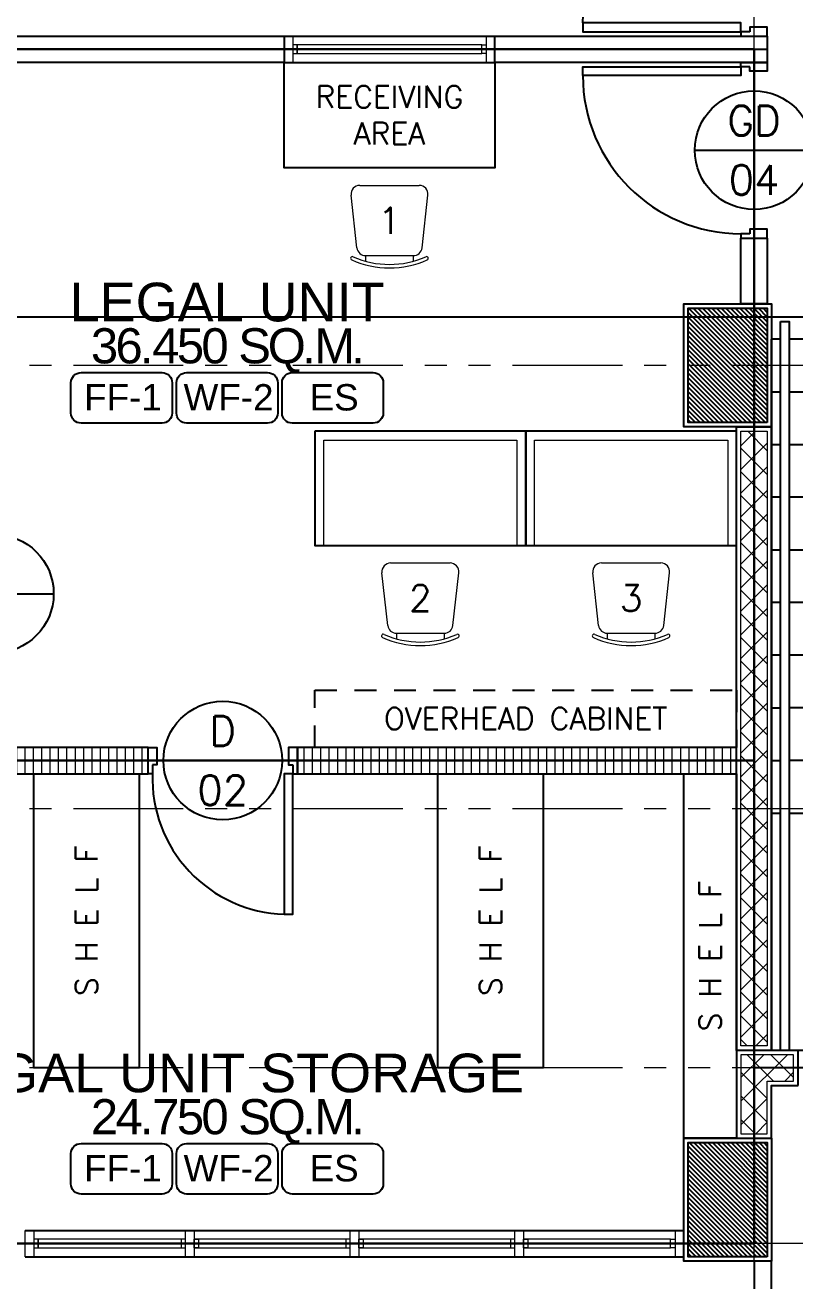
# Model space of a CAD drawing. Header units: metres. Extents: x -12400 to 1, y 0 to 106422.
# Drawn here: x -12047.06 to -12042.68, y 106388.36 to 106395.51 of the extents above; entities that cross this region are included whole.
import ezdxf
from ezdxf.enums import TextEntityAlignment as Align

# ---------------------------------------------------------------- set-up
doc = ezdxf.new("R2010")
doc.units = ezdxf.units.M
doc.header["$PDMODE"] = 35
for name, pattern in [('CENTER', [2, 1.25, -0.25, 0.25, -0.25]), ('DASHED2', [0.375, 0.25, -0.125]), ('PHANTOM2', [1.25, 0.625, -0.125, 0.125, -0.125, 0.125, -0.125])]:
    doc.linetypes.add(name, pattern=pattern)
for name, color, linetype, lineweight in [('.3', 6, 'Continuous', 30), ('0.1', 1, 'Continuous', 9), ('0.20', 2, 'Continuous', 20), ('A-DIM-100', 8, 'Continuous', 0), ('A-STAIR', 31, 'Continuous', 0), ('DIM 001', 251, 'Continuous', 13), ('FURN', 8, 'Continuous', 5), ('FURN 0009', 49, 'Continuous', 9), ('grid', 1, 'CENTER', 15), ('HATCH', 250, 'Continuous', 5)]:
    doc.layers.add(name, color=color, linetype=linetype, lineweight=lineweight)
for name, color, linetype in [('1AR', 1, 'Continuous'), ('A-FURNITURE', 1, 'Continuous'), ('AR-WALL', 7, 'Continuous'), ('BAR', 6, 'Continuous'), ('FIXTURE', 35, 'Continuous'), ('FURNITURE', 1, 'Continuous'), ('SCH-DOOR', 23, 'Continuous'), ('SCH-FLR', 224, 'Continuous'), ('SCH-WIND', 181, 'Continuous'), ('stone', 15, 'Continuous'), ('txt', 2, 'Continuous'), ('WALL', 7, 'Continuous'), ('WINDOW', 1, 'Continuous')]:
    doc.layers.add(name, color=color, linetype=linetype)
doc.layers.add('GUIDELINES', color=206, linetype='Continuous', plot=False)
doc.styles.add('arial', font='arial.ttf')
doc.styles.add('Arial-Bold', font='arial.ttf')
doc.styles.add('DIMTXT-100', font='arial.ttf')
doc.styles.add('swis721', font='swiss.ttf')
doc.styles.add('T-0.15', font='romans.shx', dxfattribs={"height": 0.15})
doc.styles.add('T.25', font='romans.shx', dxfattribs={"height": 0.2})
doc.styles.add('T125', font='simplex.shx', dxfattribs={"height": 125})
doc.dimstyles.new('D-100', dxfattribs={"dimtxt": 0.2, "dimasz": 0.15, "dimexe": 0.1, "dimexo": 0.1, "dimgap": 0.1, "dimtad": 1, "dimdec": 3, "dimzin": 4, "dimdsep": 46, "dimtxsty": 'DIMTXT-100', "dimblk": 'ARCHTICK', "dimcen": 0.2, "dimdle": 0.1, "dimclrd": 8, "dimclre": 8, "dimclrt": 2, "dimadec": 0, "dimazin": 1, "dimtfac": 1, "dimtdec": 3, "dimtofl": 0, "dimtmove": 2, "dimatfit": 3, "dimfxl": 1, "dimarcsym": 0})
doc.dimstyles.new('DIM 200', dxfattribs={"dimtxt": 200, "dimasz": 1, "dimexe": 0, "dimexo": 40, "dimgap": 50, "dimtad": 1, "dimtoh": 1, "dimdec": 0, "dimlfac": 2, "dimtxsty": 'swis721', "dimblk": 'CIR', "dimcen": 0, "dimclrd": 155, "dimclre": 155, "dimclrt": 4, "dimadec": 0, "dimazin": 0, "dimtfac": 1, "dimtdec": 0, "dimtix": 1, "dimtmove": 1, "dimatfit": 3, "dimldrblk": 'CIR', "dimfxl": 0, "dimarcsym": 0})

# ---------------------------------------------------------------- blocks, each defined once
blk = doc.blocks.new('CIR')
at = {"color": 4}
blk.add_circle((0, 0), 50, dxfattribs=at)
blk = doc.blocks.new('D-TAG')
at = {"layer": 'SCH-DOOR'}
blk.add_line((-0.2999999999883585, 0), (0.2999999999883585, 0), dxfattribs=at)
blk.add_circle((0, 5.821121362714621e-11), 0.3, dxfattribs=at)
at = {"layer": 'SCH-DOOR', "color": 2, "style": 'T-0.15'}
for tag, p in [('D-TAG', (-7.105427357601002e-14, 0.150000000029106)), ('D-NO', (-7.105427357601002e-14, -0.1499999999709054))]:
    blk.add_attdef(tag, text='', height=0.15, dxfattribs=at).set_placement(p, align=Align.MIDDLE_CENTER)
blk = doc.blocks.new('new chair')
at = {"layer": 'FURN 0009', "color": 1, "lineweight": 9}
for p, q in [((-135.8034158992814, 400), (-135.803415899165, 431.6333479945315)), ((135.8034158993978, 400), (135.8034158993978, 431.6333479944151)), ((135.8034158993978, 400), (-135.8034158992814, 400)), ((-185.4976026327349, 355.5215763038723), (-218.8309359660489, 55.52157630375586)), ((185.4976026370423, 355.5215763018932), (218.8309359704144, 55.52157630189322)), ((169.1367492326535, 2.328306436538696e-10), (-169.1367492326535, 2.328306436538696e-10))]:
    blk.add_line(p, q, dxfattribs=at)
for centre, radius, start, end in [((0, -61.24999999941792), 531.2499999999792, 66.12730247190576, 113.8726975280942), ((0, -61.24999999941792), 511.2499999999808, 66.12730247190576, 113.8726975280942), ((-210.9529411762487, 415.4054511487484), 9.999999999999588, 113.8726975280942, 293.8726975280942), ((-135.803415899165, 350.0000000002328), 49.99999999999812, 90, 173.659808247256), ((135.8034158995142, 350.0000000004657), 49.99999999999812, 6.340191746267892, 90), ((210.9529411806725, 415.4054511466529), 9.999999999999588, 246.1273024719058, 66.12730247190576), ((-169.1367492325371, 50.00000000046566), 49.99999999999812, 173.659808247256, 270), ((169.1367492326535, 50.00000000046566), 49.99999999999812, 270, 6.340191746267892)]:
    blk.add_arc(centre, radius, start, end, dxfattribs=at)
blk = doc.blocks.new('A$C16F36A1B')
at = {"layer": 'A-FURNITURE', "color": 15}
blk.add_lwpolyline([(0.6000000000058208, 0.6499999999068677), (0.6000000000058208, 0), (-0.6000000000058208, 0), (-0.6000000000058208, 0.6499999999068677)], close=True, dxfattribs=at)
at = {"layer": 'A-FURNITURE', "color": 2, "lineweight": 0}
blk.add_lwpolyline([(-0.6000000000058208, 0), (-0.6000000000058208, 0.6499999999068677), (0.6000000000058208, 0.6499999999068677), (0.6000000000058208, 0), (0.5500000000065484, 0), (0.5500000000065484, 0.5999999999039574), (-0.5500000000065484, 0.5999999999039574), (-0.5500000000065484, 0)], close=True, dxfattribs=at)
at = {"lineweight": 0, "xscale": -0.001, "yscale": 0.001, "zscale": 0.001, "rotation": 180}
blk.add_blockref('new chair', (-2.91038304567337e-11, -0.1000000000931323), dxfattribs=at)
blk = doc.blocks.new('A$C5BEE79EC')
at = {"layer": 'FIXTURE', "color": 3}
for points in [[(-0.1000000000003638, 0.8250000000008413), (-0.1500000000000909, 0.8250000000008413), (-0.1500000000000909, 0.850000000001387), (0, 0.850000000001387), (0, 0.8000000000002956), (-0.1000000000003638, 0.8000000000002956), (-0.1000000000003638, 0.8250000000008413)], [(-0.1000000000003638, 0.0250000000005457), (-0.1500000000000909, 0.0250000000005457), (-0.1500000000000909, 0), (0, 0), (0, 0.05000000000109139), (-0.1000000000003638, 0.05000000000109139), (-0.1000000000003638, 0.0250000000005457)]]:
    blk.add_lwpolyline(points, dxfattribs=at)
at = {"layer": 'FIXTURE', "color": 2, "ltscale": 0.3}
blk.add_lwpolyline([(-0.1500000000000909, 0.0250000000005457), (-0.1500000000000909, 0.0750000000007276), (-0.9500000000003865, 0.0750000000007276), (-0.9500000000003865, 0.0250000000005457)], close=True, dxfattribs=at)
at = {"layer": 'FIXTURE', "color": 1}
blk.add_arc((-0.1750000000002387, 0.05000000000063665), 0.7754031209637504, 88.15238973399559, 178.1523897339972, dxfattribs=at)
blk = doc.blocks.new('A$C0C291135')
at = {"layer": 'FIXTURE', "color": 3}
for points in [[(0.0249999999996362, -0.02499999999417923), (0.0249999999996362, -0.07499999999708962), (0, -0.07499999999708962), (0, 0.07499999999708962), (0.05000000000109139, 0.07499999999708962), (0.05000000000109139, -0.02499999999417923), (0.0249999999996362, -0.02499999999417923)], [(0.9751240390014573, -0.02499999999417923), (0.9751240390014573, -0.07499999999708962), (1.000124039001093, -0.07499999999708962), (1.000124039001093, 0.07499999999708962), (0.9501240390000021, 0.07499999999708962), (0.9501240390000021, -0.02499999999417923), (0.9751240390014573, -0.02499999999417923)]]:
    blk.add_lwpolyline(points, dxfattribs=at)
at = {"layer": 'FIXTURE', "color": 2, "ltscale": 0.3}
blk.add_lwpolyline([(0.0249999999996362, -0.07499999999708962), (0.0750000000007276, -0.07499999999708962), (0.07499999999708962, -0.9751240390032763), (0.02499999999781721, -0.9751240390032763)], close=True, dxfattribs=at)
at = {"layer": 'FIXTURE', "color": 1}
blk.add_arc((0.0750000000007276, -0.07499999999708962), 0.9001240389999464, 270, 0, dxfattribs=at)
blk = doc.blocks.new('A$C1B753C5A')
at = {"layer": 'WALL'}
h = blk.add_hatch(dxfattribs=at)
h.set_pattern_fill('ANSI31', color=250, scale=0.15)
h.set_pattern_definition([(45, (-1494.388102653662, 303.0677240852394), (-0.01325825214724777, 0.01325825214724777), [])])
h.paths.add_polyline_path([(0.4750000000001364, 0.6749999999999545), (0.02500000000009089, 0.6749999999999545), (0.02500000000009095, 0.02499999999997721), (0.4750000000001364, 0.02499999999997721)])
at = {"color": 7}
blk.add_lwpolyline([(0, 0), (0.5000000000002274, 0), (0.5000000000002274, 0.6999999999999318), (0, 0.6999999999999318)], close=True, dxfattribs=at)
at = {"layer": 'stone', "color": 5}
blk.add_lwpolyline([(0.02500000000009095, 0.02499999999997726), (0.4750000000001364, 0.02499999999997726), (0.4750000000001364, 0.6749999999999545), (0.02500000000009095, 0.6749999999999545)], close=True, dxfattribs=at)
blk = doc.blocks.new('COLUMNS2F')
at = {"xscale": -1}
for p in [(-12153.85441529414, 106330.3999565114), (-12153.85441529414, 106325.6499565114)]:
    blk.add_blockref('A$C1B753C5A', p, dxfattribs=at)
blk = doc.blocks.new('*U1967')
at = {"layer": 'HATCH'}
h = blk.add_hatch(dxfattribs=at)
h.set_pattern_fill('ANSI37', color=256, scale=0.03, angle=-180)
h.set_pattern_definition([(225, (2.462500000018339, 0), (0.06735192090801863, -0.06735192090801868), []), (314.9999999999999, (2.462500000018339, 0), (0.06735192090801868, 0.06735192090801861), [])])
h.paths.add_polyline_path([(0.02500000000873115, 0.1749999999883585), (0.02500000000873115, 0.02499999999417923), (3.525000000023796, 0.02499999999417923), (3.525000000023796, 0.1749999999883585)])
blk.add_lwpolyline([(0, 0.1999999999825377), (0, 0), (3.550000000017975, 0), (3.550000000017975, 0.1999999999825377)], close=True)
blk.add_lwpolyline([(0.02500000000873115, 0.1749999999883585), (0.02500000000873115, 0.02499999999417923), (3.525000000023796, 0.02499999999417923), (3.525000000023796, 0.1749999999883585)], close=True, dxfattribs=at)
blk = doc.blocks.new('*U226')
at = {"color": 1}
blk.add_lwpolyline([(0.374999999992724, 0), (0.374999999992724, 0.1499999999941792), (0, 0.1499999999941792), (0, 0)], close=True, dxfattribs=at)
at = {"color": 3}
blk.add_lwpolyline([(0, 0.07499999999708962), (0.374999999992724, 0.07499999999708962)], dxfattribs=at)
blk = doc.blocks.new('*U2009')
at = {"color": 1}
blk.add_lwpolyline([(1.574197087838911, 0), (1.574197087838911, 0.1499999999941792), (0, 0.1499999999941792), (0, 0)], close=True, dxfattribs=at)
at = {"color": 3}
blk.add_lwpolyline([(0, 0.07499999999708962), (1.574197087838911, 0.07499999999708962)], dxfattribs=at)
blk = doc.blocks.new('*U2010')
at = {"color": 1}
blk.add_lwpolyline([(1.550802912170184, 0), (1.550802912170184, 0.1499999999941792), (0, 0.1499999999941792), (0, 0)], close=True, dxfattribs=at)
at = {"color": 3}
blk.add_lwpolyline([(0, 0.07499999999708962), (1.550802912170184, 0.07499999999708962)], dxfattribs=at)
blk = doc.blocks.new('*U263')
at = {"layer": 'HATCH'}
h = blk.add_hatch(dxfattribs=at)
h.set_pattern_fill('ANSI31', color=256, scale=0.015, angle=45)
h.set_pattern_definition([(90, (4.062499999996361, 0), (-0.04762500000000001, 0), [])])
h.paths.add_polyline_path([(5.149999999995997, 0), (5.149999999995997, 0.1499999999796273), (0, 0.1499999999796273), (0, 0)])
at = {"color": 3}
blk.add_lwpolyline([(5.149999999995997, 0), (5.149999999995997, 0.1499999999796273), (0, 0.1499999999796273), (0, 0)], close=True, dxfattribs=at)
blk = doc.blocks.new('*U264')
at = {"layer": 'HATCH'}
h = blk.add_hatch(dxfattribs=at)
h.set_pattern_fill('ANSI31', color=256, scale=0.015, angle=45)
h.set_pattern_definition([(90, (1.412499999994907, 0), (-0.04762500000000001, 0), [])])
h.paths.add_polyline_path([(2.499999999994543, 0), (2.499999999994543, 0.1499999999796273), (0, 0.1499999999796273), (0, 0)])
at = {"color": 3}
blk.add_lwpolyline([(2.499999999994543, 0), (2.499999999994543, 0.1499999999796273), (0, 0.1499999999796273), (0, 0)], close=True, dxfattribs=at)
blk = doc.blocks.new('W01')
at = {"layer": '.3', "color": 3}
for points in [[(-12141.02941529414, 106324.9881123901), (-12140.21691529415, 106324.9881123902)], [(-12140.11691529415, 106324.9881123902), (-12139.27941529414, 106324.9881123903)], [(-12139.17941529414, 106324.9881123903), (-12138.34191529414, 106324.9881123906)], [(-12138.24191529414, 106324.9881123906), (-12137.42941529414, 106324.9881123907)]]:
    blk.add_lwpolyline(points, dxfattribs=at)
at = {"layer": '0.20'}
for points in [[(-12141.10441529414, 106325.0631123901), (-12141.05441529414, 106325.0631123901), (-12141.05441529414, 106324.9131123901), (-12141.10441529414, 106324.9131123901)], [(-12141.02941529414, 106325.0131123901), (-12141.05441529414, 106325.0131123901), (-12141.05441529414, 106324.9631123901), (-12141.02941529414, 106324.9631123901)], [(-12140.19191529415, 106325.0131123902), (-12140.21691529415, 106325.0131123902), (-12140.21691529415, 106324.9631123902), (-12140.19191529415, 106324.9631123902)], [(-12140.19191529415, 106325.0631123903), (-12140.14191529415, 106325.0631123903), (-12140.14191529415, 106324.9131123902), (-12140.19191529415, 106324.9131123902)], [(-12140.14191529415, 106325.0131123902), (-12140.11691529415, 106325.0131123902), (-12140.11691529415, 106324.9631123902), (-12140.14191529415, 106324.9631123902)], [(-12139.25441529414, 106325.0131123903), (-12139.27941529414, 106325.0131123903), (-12139.27941529414, 106324.9631123903), (-12139.25441529414, 106324.9631123903)], [(-12139.25441529414, 106325.0631123904), (-12139.20441529414, 106325.0631123904), (-12139.20441529414, 106324.9131123904), (-12139.25441529414, 106324.9131123904)], [(-12139.20441529414, 106325.0131123903), (-12139.17941529414, 106325.0131123903), (-12139.17941529414, 106324.9631123903), (-12139.20441529414, 106324.9631123903)], [(-12138.31691529414, 106325.0131123905), (-12138.34191529414, 106325.0131123905), (-12138.34191529414, 106324.9631123905), (-12138.31691529414, 106324.9631123905)], [(-12138.31691529414, 106325.0631123905), (-12138.26691529414, 106325.0631123905), (-12138.26691529414, 106324.9131123905), (-12138.31691529414, 106324.9131123905)], [(-12138.26691529414, 106325.0131123905), (-12138.24191529414, 106325.0131123905), (-12138.24191529414, 106324.9631123905), (-12138.26691529414, 106324.9631123905)], [(-12137.42941529414, 106325.0131123907), (-12137.40441529414, 106325.0131123907), (-12137.40441529414, 106324.9631123907), (-12137.42941529414, 106324.9631123907)], [(-12137.35441529414, 106325.0631123907), (-12137.40441529414, 106325.0631123907), (-12137.40441529414, 106324.9131123907), (-12137.35441529414, 106324.9131123907)]]:
    blk.add_lwpolyline(points, close=True, dxfattribs=at)
at = {"layer": '0.20', "color": 8}
for points in [[(-12140.19191529415, 106325.0131123902), (-12141.02941529414, 106325.0131123901), (-12141.02941529414, 106324.9631123901), (-12140.19191529415, 106324.9631123902)], [(-12139.25441529414, 106325.0131123904), (-12140.14191529415, 106325.0131123902)], [(-12138.31691529414, 106325.0131123906), (-12139.20441529414, 106325.0131123904)], [(-12138.26691529414, 106324.9631123906), (-12137.42941529414, 106324.9631123907), (-12137.42941529414, 106325.0131123907), (-12138.26691529414, 106325.0131123906)], [(-12140.14191529415, 106324.9631123902), (-12139.25441529414, 106324.9631123904)], [(-12139.20441529414, 106324.9631123904), (-12138.31691529414, 106324.9631123906)]]:
    blk.add_lwpolyline(points, dxfattribs=at)
at = {"layer": 'WINDOW'}
for p, q in [((-12141.10441529414, 106325.0631123901), (-12137.35441529414, 106325.0631123907)), ((-12141.10441529414, 106324.9131123901), (-12137.35441529414, 106324.9131123907))]:
    blk.add_line(p, q, dxfattribs=at)
blk = doc.blocks.new('A$C16ed9972')
at = {"color": 2}
blk.add_lwpolyline([(0.0499999999992724, 4.149999999965075), (0.1000000000003638, 4.149999999965075), (0.1000000000003638, -2.91038304567337e-11), (0.0499999999992724, -2.91038304567337e-11)], close=True, dxfattribs=at)
for points in [[(1.25, 4.149999999965075), (1.300000000001091, 4.149999999965075), (1.299999999999272, 1.299999999973807), (1.399999999999636, 1.299999999973807), (1.399999999999636, 2.108965500810882)], [(1.450000000000728, 2.121465500807972), (1.450000000000728, 1.249999999970896), (1.25, 1.249999999970896), (1.25, 4.149999999965075)], [(1.450000000000728, 2.371465500807972), (1.450000000000728, 3.249999999970896), (1.399999999999636, 3.249999999970896), (1.399999999999636, 2.358965500810882)], [(2.650000000001455, 2.671465500810882), (2.650000000001455, 3.249999999970896), (2.600000000000364, 3.249999999970896), (2.600000000000364, 2.658965500813792)], [(2.650000000001455, 2.421465500810882), (2.650000000001455, -2.91038304567337e-11), (2.600000000000364, -2.91038304567337e-11), (2.600000000000364, 2.408965500813792)]]:
    blk.add_lwpolyline(points, dxfattribs=at)
at = {"color": 1, "linetype": 'Continuous'}
for points in [[(1.350000000000364, 2.346465500813792), (2.042950312868925, 2.519703079029568), (2.0335067962842, 2.657715874185669), (2.116493203715436, 2.342284125741571), (2.100903192651458, 2.534191298982478), (2.69999999999709, 2.683965500807972)], [(1.350000000000364, 2.096465500813792), (2.042950312868925, 2.269703079029568), (2.0335067962842, 2.407715874185669), (2.116493203715436, 2.092284125741571), (2.100903192651458, 2.284191298982478), (2.69999999999709, 2.433965500807972)]]:
    blk.add_lwpolyline(points, dxfattribs=at)
at = {"color": 2}
for centre in [(0.6750000000010914, 4.049999999973807), (2.024999999999636, 3.149999999965075)]:
    blk.add_circle(centre, 0.05, dxfattribs=at)
at = {"layer": '1AR'}
blk.add_lwpolyline([(2.025000000001455, 1.892264973052079), (2.025000000001455, 0.8329818526835879, -0.8888888888891717), (0.6750000000010914, 0.8329818526835879), (0.6750000000010914, 4.049999999973807)], format="xyb", dxfattribs=at)
blk.add_lwpolyline([(2.025000000001455, 2.745021928145434), (2.024999999999636, 3.149999999965075)], dxfattribs=at)
at = {"layer": 'A-STAIR', "color": 2}
for points in [[(1.765192378865322, 2.895021928154165), (2.025000000001455, 2.745021928145434), (2.284807621135769, 2.895021928154165), (2.309807621137224, 2.851720657956321), (2.025000000001455, 2.687286901229527), (1.740192378865686, 2.851720657956321)], [(1.765192378865322, 1.742264973043348), (2.025000000001455, 1.892264973052079), (2.284807621135769, 1.742264973043348), (2.309807621137224, 1.785566243241192), (2.025000000001455, 1.949999999967986), (1.740192378865686, 1.785566243241192)]]:
    blk.add_lwpolyline(points, close=True, dxfattribs=at)
at = {"layer": 'BAR', "color": 2}
for points in [[(1.300000000001091, 1.299999999973807), (1.399999999999636, 1.299999999973807)], [(1.399999999999636, 1.249999999970896), (1.300000000001091, 1.249999999970896)]]:
    blk.add_lwpolyline(points, dxfattribs=at)
at = {"layer": 'FURNITURE'}
for points in [[(2.700000000000728, 2.249999999970896), (2.700000000000728, -2.91038304567337e-11), (0, -2.91038304567337e-11), (0, 4.049999999973807)], [(0.0499999999992724, 4.049999999973807), (0, 4.049999999973807)], [(1.25, 4.049999999973807), (0.1000000000003638, 4.049999999973807)], [(1.350000000000364, 4.049999999973807), (1.300000000001091, 4.049999999973807)], [(1.350000000000364, 1.649999999965075), (1.350000000000364, 4.049999999973807)], [(0, 3.749999999970896), (0.0499999999992724, 3.749999999970896)], [(0.1000000000003638, 3.749999999970896), (1.25, 3.749999999970896)], [(1.299999999999272, 3.749999999970896), (1.350000000000364, 3.749999999970896)], [(0, 3.449999999967986), (0.0499999999992724, 3.449999999967986)], [(0.1000000000003638, 3.449999999967986), (1.25, 3.449999999967986)], [(1.299999999999272, 3.449999999967986), (1.350000000000364, 3.449999999967986)], [(0.0499999999992724, 3.149999999965075), (0, 3.149999999965075)], [(1.25, 3.149999999965075), (0.1000000000003638, 3.149999999965075)], [(1.350000000000364, 3.149999999965075), (1.299999999999272, 3.149999999965075)], [(1.350000000000364, 3.149999999965075), (1.400000000001455, 3.149999999965075)], [(1.450000000000728, 3.149999999965075), (2.600000000000364, 3.149999999965075)], [(2.700000000000728, 3.149999999965075), (2.650000000001455, 3.149999999965075)], [(0, 2.849999999976717), (0.0499999999992724, 2.849999999976717)], [(0.1000000000003638, 2.849999999976717), (1.25, 2.849999999976717)], [(1.299999999999272, 2.849999999976717), (1.399999999999636, 2.849999999962165)], [(1.450000000000728, 2.849999999962165), (2.600000000000364, 2.849999999962165)], [(2.700000000000728, 2.849999999962165), (2.650000000001455, 2.849999999962165)], [(0.0499999999992724, 2.549999999973807), (0, 2.549999999973807)], [(1.25, 2.549999999973807), (0.1000000000003638, 2.549999999973807)], [(1.350000000000364, 2.549999999973807), (1.299999999999272, 2.549999999973807)], [(1.350000000000364, 2.549999999973807), (1.400000000001455, 2.549999999973807)], [(1.450000000000728, 2.549999999959255), (2.164137996564023, 2.549999999959255)], [(0.0499999999992724, 2.249999999970896), (0, 2.249999999970896)], [(1.25, 2.249999999970896), (0.1000000000003638, 2.249999999970896)], [(1.299999999999272, 2.249999999970896), (1.350000000000364, 2.249999999970896)], [(2.600000000000364, 2.249999999970896), (1.964137996634236, 2.249999999970896)], [(2.700000000000728, 2.249999999970896), (2.650000000001455, 2.249999999970896)], [(0, 1.949999999967986), (0.0499999999992724, 1.949999999967986)], [(1.25, 1.949999999967986), (0.1000000000003638, 1.949999999967986)], [(1.299999999999272, 1.949999999967986), (1.399999999999636, 1.949999999953434)], [(1.450000000000728, 1.949999999953434), (2.600000000000364, 1.949999999953434)], [(2.700000000000728, 1.949999999967986), (2.650000000001455, 1.949999999967986)], [(0, 1.649999999965075), (0.0499999999992724, 1.649999999965075)], [(1.25, 1.649999999965075), (0.1000000000003638, 1.649999999965075)], [(1.299999999999272, 1.649999999965075), (1.399999999999636, 1.649999999965075)], [(2.600000000000364, 1.649999999965075), (1.450000000000728, 1.649999999965075)], [(2.700000000000728, 1.649999999965075), (2.650000000001455, 1.649999999965075)], [(0, 1.349999999976717), (0.0499999999992724, 1.349999999976717)], [(0.1000000000003638, 1.349999999976717), (1.25, 1.349999999976717)], [(1.299999999999272, 1.349999999976717), (1.399999999999636, 1.349999999976717)], [(1.450000000000728, 1.349999999976717), (2.600000000000364, 1.349999999976717)], [(2.650000000001455, 1.349999999976717), (2.700000000000728, 1.349999999976717)]]:
    blk.add_lwpolyline(points, dxfattribs=at)
at = {"layer": 'grid', "color": 35}
for centre in [(1.087499999999636, 3.899999999965075), (1.087499999999636, 3.599999999976717), (1.087499999999636, 3.299999999973807), (1.612500000001091, 3.299999999944703), (1.087499999999636, 2.999999999970896), (1.612500000001091, 2.999999999941792), (1.087499999999636, 2.699999999967986), (1.612500000001091, 2.699999999938882), (1.087499999999636, 2.399999999965075), (1.612500000001091, 2.399999999979627), (1.087499999999636, 2.099999999976717), (1.612500000001091, 2.099999999962165), (1.087499999999636, 1.799999999973807), (1.612500000001091, 1.799999999973807), (1.087499999999636, 1.499999999970896), (1.612500000001091, 1.499999999970896), (1.087499999999636, 1.199999999967986)]:
    blk.add_circle(centre, 0.1125, dxfattribs=at)
at = {"layer": '0.1', "color": 2, "char_height": 0.2, "attachment_point": 5, "style": 'T.25'}
for s, insert in [('{\\C3;UP}', (0.6750000000010914, 4.349999999962165)), ('{\\C3;DN}', (2.024999999999636, 3.449999999953434))]:
    blk.add_mtext_dynamic_manual_height_columns(s, width=1.975237084504897, gutter_width=1, heights=[0], dxfattribs=dict(at, insert=insert))
at = {"layer": 'txt', "color": 84, "style": 'T125'}
for s, p in [('01', (1.087499999999636, 3.899999999965075)), ('02', (1.087499999999636, 3.599999999976717)), ('03', (1.087499999999636, 3.299999999973807)), ('17', (1.612500000001091, 3.299999999944703)), ('04', (1.087499999999636, 2.999999999970896)), ('16', (1.612500000001091, 2.999999999941792)), ('05', (1.087499999999636, 2.699999999967986)), ('15', (1.612500000001091, 2.699999999938882)), ('06', (1.087499999999636, 2.399999999965075)), ('14', (1.612500000001091, 2.399999999979627)), ('07', (1.087499999999636, 2.099999999976717)), ('13', (1.612500000001091, 2.099999999962165)), ('08', (1.087499999999636, 1.799999999973807)), ('12', (1.612500000001091, 1.799999999973807)), ('09', (1.087499999999636, 1.499999999970896)), ('11', (1.612500000001091, 1.499999999970896)), ('10', (1.087499999999636, 1.199999999967986))]:
    blk.add_text(s, height=0.125, dxfattribs=at).set_placement(p, align=Align.MIDDLE_CENTER)
blk = doc.blocks.new('A$Cecf548ae')
at = {"layer": '.3', "color": 3}
blk.add_lwpolyline([(-0.125000000001819, 0.07499999999708962), (-1.174999999999272, 0.07500000001164153)], dxfattribs=at)
at = {"layer": '0.20'}
for points in [[(-1.25, 0), (-1.200000000000728, 0), (-1.200000000000728, 0.1500000000087311), (-1.25, 0.1500000000087311)], [(-0.05000000000109139, 0), (-0.1000000000021828, 0), (-0.1000000000021828, 0.1500000000087311), (-0.05000000000109139, 0.1500000000087311)], [(-1.174999999999272, 0.05000000000291038), (-1.200000000000728, 0.05000000000291038), (-1.200000000000728, 0.1000000000058208), (-1.174999999999272, 0.1000000000058208)], [(-0.125000000001819, 0.05000000000291038), (-0.1000000000021828, 0.05000000000291038), (-0.1000000000021828, 0.1000000000058208), (-0.125000000001819, 0.1000000000058208)]]:
    blk.add_lwpolyline(points, close=True, dxfattribs=at)
at = {"layer": '0.20', "color": 8}
blk.add_lwpolyline([(-1.174999999999272, 0.05000000000291038), (-0.125000000001819, 0.05000000000291038), (-0.125000000001819, 0.1000000000058208), (-1.174999999999272, 0.1000000000058208)], close=True, dxfattribs=at)
at = {"layer": 'WINDOW'}
for p, q in [((-0.05000000000109139, 0.1500000000087311), (-1.25, 0.1500000000087311)), ((-0.05000000000109139, 0), (-1.25, 0))]:
    blk.add_line(p, q, dxfattribs=at)
blk = doc.blocks.new('FP_3F')
at = {"layer": 'HATCH'}
h = blk.add_hatch(dxfattribs=at)
h.set_pattern_fill('ANSI37', color=256, scale=0.03)
h.set_pattern_definition([(45, (12161.35441529413, -106386.5702236537), (-0.06735192090801866, 0.06735192090801866), []), (135, (12161.35441529413, -106386.5702236537), (-0.06735192090801866, -0.06735192090801864), [])])
h.paths.add_polyline_path([(10.3250000000553, 2.025000000008731), (10.3250000000553, 2.175000000017462), (10.02499999998872, 2.175000000133878), (10.02499999998872, 1.725000000005821), (10.17500000000109, 1.725000000005821), (10.17500000000109, 2.025000000125146)])
at = {"color": 250, "linetype": 'DASHED2', "ltscale": 0.5}
blk.add_lwpolyline([(7.599999999976717, 4.249999999956344), (10, 4.249999999956344), (10, 3.92500000000291), (7.599999999976717, 3.92500000000291)], close=True, dxfattribs=at)
blk.add_lwpolyline([(10.35000000004948, 2.000000000014552), (10.35000000004948, 2.200000000011642), (9.999999999994543, 2.200000000128057), (9.999999999994543, 1.700000000011642), (10.19999999999527, 1.700000000011642), (10.19999999999527, 2.000000000130967)], close=True)
at = {"layer": '1AR', "color": 1}
blk.add_lwpolyline([(10.20000000000073, 19.69999999998254), (10.20000000000073, 20.69999999998254), (0, 20.69999999998254), (0, 0), (10.20000000000255, 0), (10.19999999999709, 1.000000000130967)], dxfattribs=at)
blk.add_lwpolyline([(8.62419708782727, 7.825000000026193), (8.62419708782727, 7.225000000020373), (7.424197087828361, 7.225000000020373), (7.424197087828361, 7.825000000026193)], close=True, dxfattribs=at)
at = {"layer": 'FURNITURE'}
for points in [[(5.99999999998181, 3.775000000037835), (6.599999999982174, 3.775000000037835), (6.599999999982174, 2.100000000049477), (5.99999999998181, 2.100000000049477)], [(8.300000000001091, 3.775000000037835), (8.900000000001455, 3.775000000037835), (8.900000000001455, 2.100000000049477), (8.300000000001091, 2.100000000049477)], [(9.700000000000728, 3.775000000387081), (10, 3.775000000387081), (10, 1.700000000011642), (9.700000000000728, 1.700000000011642)]]:
    blk.add_lwpolyline(points, close=True, dxfattribs=at)
at = {"layer": 'GUIDELINES'}
for points in [[(1.100000000000364, 19.60000000000582), (10.10000000000036, 19.60000000000582), (10.10000000000036, 18.90000000000873), (18.10000000000036, 18.90000000000873), (18.10000000000036, 19.60000000000582), (27.10000000000036, 19.60000000000582), (27.10000000000036, 1.100000000005821), (18.10000000000036, 1.100000000005821), (18.10000000000036, 2.100000000122236), (10.10000000000036, 2.100000000122236), (10.10000000000036, 1.100000000005821), (1.100000000000364, 1.100000000005821)], [(10.10000000000036, 7.900000000008731), (1.100000000000364, 7.900000000008731), (1.100000000000364, 1.100000000020373), (10.10000000000036, 1.100000000020373)], [(1.100000000000364, 7.900000000008731), (10.10000000000036, 7.900000000008731), (10.10000000000036, 3.850000000020373), (1.100000000000364, 3.850000000020373)], [(10.10000000000036, 1.100000000020373), (1.100000000000364, 1.100000000020373), (1.100000000000364, 3.850000000020373), (10.10000000000036, 3.850000000020373)]]:
    blk.add_lwpolyline(points, close=True, dxfattribs=at)
at = {"layer": 'HATCH'}
blk.add_lwpolyline([(10.3250000000553, 2.025000000008731), (10.3250000000553, 2.175000000017462), (10.02499999998872, 2.175000000133878), (10.02499999998872, 1.725000000005821), (10.17500000000109, 1.725000000005821), (10.17500000000109, 2.025000000125146)], close=True, dxfattribs=at)
for name, p in [('COLUMNS2F', (12164.05441529414, -106324.6499565114)), ('W01', (12147.05441529482, -106323.8881123901))]:
    blk.add_blockref(name, p)
at = {"xscale": -1}
for name, p, rotation in [('A$C0C291135', (10.10000000000036, 7.974875961022917), 270), ('*U2009', (5.84999999998945, 7.974999999991269), 180), ('*U2010', (8.62419708782727, 7.975000000005821), 180), ('*U226', (10.02500000000327, 6.44999999999709), 270), ('*U1967', (9.999999999994543, 2.200000000128057), 270)]:
    blk.add_blockref(name, p, dxfattribs=dict(at, rotation=rotation))
at = {"rotation": 270}
blk.add_blockref('A$C0C291135', (10.10000000000036, 7.825124038994545), dxfattribs=at)
at = {"lineweight": 0, "xscale": 0.001, "yscale": 0.001, "zscale": 0.001, "rotation": 180}
blk.add_blockref('new chair', (8.02419708781781, 7.12499999992724), dxfattribs=at)
at = {"xscale": -1}
for p in [(8.199999999982538, 5.075000000113505), (9.39999999999418, 5.075000000113505)]:
    blk.add_blockref('A$C16F36A1B', p, dxfattribs=at)
at = {"color": 1}
for name, p in [('*U263', (1.500000000003638, 3.775000000037835)), ('*U264', (7.500000000005457, 3.775000000037835))]:
    blk.add_blockref(name, p, dxfattribs=at)
at = {"layer": 'AR-WALL', "rotation": 180}
blk.add_blockref('A$Cecf548ae', (7.37419708782727, 7.975000000020373), dxfattribs=at)
at = {"layer": 'AR-WALL'}
blk.add_blockref('A$C16ed9972', (10.20000000000073, 2.200000000055297), dxfattribs=at)
at = {"layer": 'WALL', "rotation": 90}
blk.add_blockref('A$C5BEE79EC', (7.500000000001819, 3.92500000000291), dxfattribs=at)
at = {"layer": '0.1', "color": 2, "char_height": 0.125, "attachment_point": 5, "style": 'T.25'}
for s, width, insert in [('{\\C3;RECEIVING AREA}', 1.109020870774657, (8.024197087828725, 7.525000000023283)), ('{\\C3;OVERHEAD CABINET}', 1.971196228688314, (8.799851937528729, 4.088795915085939))]:
    blk.add_mtext_dynamic_manual_height_columns(s, width=width, gutter_width=1, heights=[0], dxfattribs=dict(at, insert=insert))
at = {"layer": '0.1', "color": 2, "char_height": 0.125, "attachment_point": 5, "rotation": 89.99999999999993, "style": 'T.25'}
for insert in [(6.299999999982901, 2.937500000043656), (8.600000000002183, 2.937500000043656), (9.850000000000364, 2.73609079074231)]:
    blk.add_mtext_dynamic_manual_height_columns('{\\C3;S H E L F}', width=1.286489697929028, gutter_width=1, heights=[0], dxfattribs=dict(at, insert=insert))
at = {"layer": 'FURN', "char_height": 0.15, "attachment_point": 5, "style": 'T.25'}
for s, insert in [('1', (8.024197087815992, 6.924999999959255)), ('2', (8.200000000009823, 4.775000000052387)), ('3', (9.400000000021464, 4.775000000052387))]:
    blk.add_mtext_dynamic_manual_height_columns(s, width=0.5027727363153642, gutter_width=1, heights=[0], dxfattribs=dict(at, insert=insert))
blk = doc.blocks.new('_ArchTick')
at = {"color": 0, "linetype": 'ByBlock', "const_width": 0.15}
blk.add_lwpolyline([(-0.5, -0.5), (0.5, 0.5)], dxfattribs=at)
blk = doc.blocks.new('*D1913')
at = {"layer": 'DEFPOINTS', "color": 0, "transparency": 16777216}
for p in [(-12054.06296792574, 106393.8452236537), (-12040.0379679257, 106393.8452236537), (-12051.91296792591, 106389.5702236539)]:
    blk.add_point(p, dxfattribs=at)
at = {"layer": 'DIM 001', "color": 8, "lineweight": -2, "transparency": 16777216}
for p, q in [((-12054.06296792574, 106389.4702236539), (-12054.06296792574, 106393.9452236537)), ((-12040.1379679257, 106393.8452236537), (-12054.16296792574, 106393.8452236537)), ((-12052.01296792591, 106389.5702236539), (-12054.16296792574, 106389.5702236539))]:
    blk.add_line(p, q, dxfattribs=at)
at = {"layer": 'DIM 001', "color": 8, "lineweight": -2, "transparency": 16777216, "xscale": 0.15, "yscale": 0.15, "zscale": 0.15}
for p, rotation in [((-12054.06296792574, 106393.8452236537), 90), ((-12054.06296792574, 106389.5702236539), 270)]:
    blk.add_blockref('_ArchTick', p, dxfattribs=dict(at, rotation=rotation))
at = {"layer": 'DIM 001', "color": 2, "transparency": 16777216, "insert": (-12054.26508252326, 106391.7077236538), "char_height": 0.2, "attachment_point": 5, "rotation": 90, "style": 'DIMTXT-100'}
blk.add_mtext('4.275', dxfattribs=at)
blk = doc.blocks.new('*D1914')
at = {"layer": 'DEFPOINTS', "color": 0, "transparency": 16777216}
for p in [(-12054.06296792575, 106395.8452236537), (-12039.36296792572, 106395.8452236537), (-12040.0379679257, 106393.8452236537)]:
    blk.add_point(p, dxfattribs=at)
at = {"layer": 'DIM 001', "color": 8, "lineweight": -2, "transparency": 16777216}
for p, q in [((-12054.06296792575, 106393.7452236537), (-12054.06296792575, 106395.9452236537)), ((-12039.46296792573, 106395.8452236537), (-12054.16296792575, 106395.8452236537)), ((-12040.1379679257, 106393.8452236537), (-12054.16296792575, 106393.8452236537))]:
    blk.add_line(p, q, dxfattribs=at)
at = {"layer": 'DIM 001', "color": 8, "lineweight": -2, "transparency": 16777216, "xscale": 0.15, "yscale": 0.15, "zscale": 0.15}
for p, rotation in [((-12054.06296792575, 106395.8452236537), 90), ((-12054.06296792575, 106393.8452236537), 270)]:
    blk.add_blockref('_ArchTick', p, dxfattribs=dict(at, rotation=rotation))
at = {"layer": 'DIM 001', "color": 2, "transparency": 16777216, "insert": (-12054.26508252326, 106394.8452236537), "char_height": 0.2, "attachment_point": 5, "rotation": 90, "style": 'DIMTXT-100'}
blk.add_mtext('2.000', dxfattribs=at)
blk = doc.blocks.new('*D1927')
at = {"layer": 'DEFPOINTS', "color": 0, "transparency": 16777216}
for p in [(-12051.91296792571, 106388.5702236537), (-12042.91296792571, 106388.5702236537), (-12042.91296792571, 106384.4202236537)]:
    blk.add_point(p, dxfattribs=at)
at = {"layer": 'DIM 001', "color": 8, "lineweight": -2, "transparency": 16777216}
for p, q in [((-12051.91296792571, 106388.4702236537), (-12051.91296792571, 106384.3202236537)), ((-12042.91296792571, 106388.4702236537), (-12042.91296792571, 106384.3202236537)), ((-12052.01296792571, 106384.4202236537), (-12042.81296792571, 106384.4202236537))]:
    blk.add_line(p, q, dxfattribs=at)
at = {"layer": 'DIM 001', "color": 8, "lineweight": -2, "transparency": 16777216, "xscale": 0.15, "yscale": 0.15, "zscale": 0.15, "rotation": 180}
blk.add_blockref('_ArchTick', (-12051.91296792571, 106384.4202236537), dxfattribs=at)
at = {"layer": 'DIM 001', "color": 8, "lineweight": -2, "transparency": 16777216, "xscale": 0.15, "yscale": 0.15, "zscale": 0.15}
blk.add_blockref('_ArchTick', (-12042.91296792571, 106384.4202236537), dxfattribs=at)
at = {"layer": 'DIM 001', "color": 2, "transparency": 16777216, "insert": (-12047.41296792571, 106384.6223382513), "char_height": 0.2, "attachment_point": 5, "style": 'DIMTXT-100'}
blk.add_mtext('9.000', dxfattribs=at)
blk = doc.blocks.new('*D1928')
at = {"layer": 'DEFPOINTS', "color": 0, "transparency": 16777216}
for p in [(-12042.91296792571, 106388.5702236537), (-12034.91296792571, 106388.5702236537), (-12034.91296792571, 106384.4202236537)]:
    blk.add_point(p, dxfattribs=at)
at = {"layer": 'DIM 001', "color": 8, "lineweight": -2, "transparency": 16777216}
for p, q in [((-12042.91296792571, 106388.4702236537), (-12042.91296792571, 106384.3202236537)), ((-12034.91296792571, 106388.4702236537), (-12034.91296792571, 106384.3202236537)), ((-12043.01296792571, 106384.4202236537), (-12034.81296792571, 106384.4202236537))]:
    blk.add_line(p, q, dxfattribs=at)
at = {"layer": 'DIM 001', "color": 8, "lineweight": -2, "transparency": 16777216, "xscale": 0.15, "yscale": 0.15, "zscale": 0.15, "rotation": 180}
blk.add_blockref('_ArchTick', (-12042.91296792571, 106384.4202236537), dxfattribs=at)
at = {"layer": 'DIM 001', "color": 8, "lineweight": -2, "transparency": 16777216, "xscale": 0.15, "yscale": 0.15, "zscale": 0.15}
blk.add_blockref('_ArchTick', (-12034.91296792571, 106384.4202236537), dxfattribs=at)
at = {"layer": 'DIM 001', "color": 2, "transparency": 16777216, "insert": (-12038.91296792571, 106384.6223382513), "char_height": 0.2, "attachment_point": 5, "style": 'DIMTXT-100'}
blk.add_mtext('8.000', dxfattribs=at)
blk = doc.blocks.new('*D1930')
at = {"layer": 'DEFPOINTS', "color": 0, "transparency": 16777216}
for p in [(-12040.03796792569, 106389.5702236538), (-12042.91296792571, 106388.5702236537), (-12040.03796792569, 106384.8702236537)]:
    blk.add_point(p, dxfattribs=at)
at = {"layer": 'DIM 001', "color": 8, "lineweight": -2, "transparency": 16777216}
for p, q in [((-12040.03796792569, 106389.4702236538), (-12040.03796792569, 106384.7702236537)), ((-12042.91296792571, 106388.4702236537), (-12042.91296792571, 106384.7702236537)), ((-12043.01296792571, 106384.8702236537), (-12039.93796792569, 106384.8702236537))]:
    blk.add_line(p, q, dxfattribs=at)
at = {"layer": 'DIM 001', "color": 8, "lineweight": -2, "transparency": 16777216, "xscale": 0.15, "yscale": 0.15, "zscale": 0.15, "rotation": 180}
blk.add_blockref('_ArchTick', (-12042.91296792571, 106384.8702236537), dxfattribs=at)
at = {"layer": 'DIM 001', "color": 8, "lineweight": -2, "transparency": 16777216, "xscale": 0.15, "yscale": 0.15, "zscale": 0.15}
blk.add_blockref('_ArchTick', (-12040.03796792569, 106384.8702236537), dxfattribs=at)
at = {"layer": 'DIM 001', "color": 2, "transparency": 16777216, "insert": (-12041.4754679257, 106385.0723382513), "char_height": 0.2, "attachment_point": 5, "style": 'DIMTXT-100'}
blk.add_mtext('2.875', dxfattribs=at)
blk = doc.blocks.new('*D1933')
at = {"layer": 'DEFPOINTS', "color": 0, "transparency": 16777216}
for p in [(-12047.23796792571, 106391.3202236537), (-12042.91296792571, 106388.5702236537), (-12042.91296792571, 106384.8702236537)]:
    blk.add_point(p, dxfattribs=at)
at = {"layer": 'DIM 001', "color": 8, "lineweight": -2, "transparency": 16777216}
for p, q in [((-12047.23796792571, 106391.2202236537), (-12047.23796792571, 106384.7702236537)), ((-12042.91296792571, 106388.4702236537), (-12042.91296792571, 106384.7702236537)), ((-12047.33796792571, 106384.8702236537), (-12042.81296792571, 106384.8702236537))]:
    blk.add_line(p, q, dxfattribs=at)
at = {"layer": 'DIM 001', "color": 8, "lineweight": -2, "transparency": 16777216, "xscale": 0.15, "yscale": 0.15, "zscale": 0.15, "rotation": 180}
blk.add_blockref('_ArchTick', (-12047.23796792571, 106384.8702236537), dxfattribs=at)
at = {"layer": 'DIM 001', "color": 8, "lineweight": -2, "transparency": 16777216, "xscale": 0.15, "yscale": 0.15, "zscale": 0.15}
blk.add_blockref('_ArchTick', (-12042.91296792571, 106384.8702236537), dxfattribs=at)
at = {"layer": 'DIM 001', "color": 2, "transparency": 16777216, "insert": (-12045.07546792571, 106385.0724064641), "char_height": 0.2, "attachment_point": 5, "style": 'DIMTXT-100'}
blk.add_mtext('4.325', dxfattribs=at)
blk = doc.blocks.new('GRID1')
at = {"color": 6, "linetype": 'PHANTOM2'}
for points in [[(-12151.25441529414, 106384.7702236537), (-12151.25441529414, 106412.5702236537)], [(-12130.75441529413, 106394.3702236537), (-12163.75441529414, 106394.3702236537)], [(-12130.75441529413, 106391.8452236537), (-12163.75441529414, 106391.8452236537)], [(-12130.7544152941, 106390.3702236538), (-12163.75441529411, 106390.3702236538)], [(-12130.75441529413, 106389.3702236537), (-12163.75441529414, 106389.3702236537)]]:
    blk.add_leader(points, dimstyle='DIM 200', override={"dimasz": 0.002, "dimgap": 60, "dimtad": 0}, dxfattribs=at)

msp = doc.modelspace()

# ---------------------------------------------------------------- linework, layer by layer
at = {"layer": 'SCH-FLR', "color": 1}
for points in [[(-12046.2835679257, 106393.2414160532), (-12046.74436792573, 106393.2414160532, -0.414213562373095), (-12046.80196792569, 106393.2990160533), (-12046.80196792569, 106393.4718160533, -0.414213562373095), (-12046.74436792573, 106393.5294160533), (-12046.2835679257, 106393.5294160533, -0.414213562373095), (-12046.22596792569, 106393.4718160533), (-12046.22596792569, 106393.2990160533, -0.414213562373095)], [(-12045.6825679257, 106393.2414160532), (-12046.14336792573, 106393.2414160532, -0.414213562373095), (-12046.20096792569, 106393.2990160533), (-12046.20096792569, 106393.4718160533, -0.414213562373095), (-12046.14336792573, 106393.5294160533), (-12045.6825679257, 106393.5294160533, -0.414213562373095), (-12045.62496792569, 106393.4718160533), (-12045.62496792569, 106393.2990160533, -0.414213562373095)], [(-12045.0815679257, 106393.2414160532), (-12045.54236792573, 106393.2414160532, -0.414213562373095), (-12045.59996792569, 106393.2990160533), (-12045.59996792569, 106393.4718160533, -0.414213562373095), (-12045.54236792573, 106393.5294160533), (-12045.0815679257, 106393.5294160533, -0.414213562373095), (-12045.02396792569, 106393.4718160533), (-12045.02396792569, 106393.2990160533, -0.414213562373095)], [(-12046.2835679257, 106388.8521106916), (-12046.74436792572, 106388.8521106916, -0.414213562373095), (-12046.80196792569, 106388.9097106916), (-12046.80196792569, 106389.0825106916, -0.414213562373095), (-12046.74436792572, 106389.1401106916), (-12046.2835679257, 106389.1401106916, -0.414213562373095), (-12046.22596792569, 106389.0825106916), (-12046.22596792569, 106388.9097106916, -0.414213562373095)], [(-12045.6825679257, 106388.8521106916), (-12046.14336792573, 106388.8521106916, -0.414213562373095), (-12046.20096792569, 106388.9097106916), (-12046.20096792569, 106389.0825106916, -0.414213562373095), (-12046.14336792573, 106389.1401106916), (-12045.6825679257, 106389.1401106916, -0.414213562373095), (-12045.62496792569, 106389.0825106916), (-12045.62496792569, 106388.9097106916, -0.414213562373095)], [(-12045.0815679257, 106388.8521106916), (-12045.54236792572, 106388.8521106916, -0.414213562373095), (-12045.59996792569, 106388.9097106916), (-12045.59996792569, 106389.0825106916, -0.414213562373095), (-12045.54236792572, 106389.1401106916), (-12045.0815679257, 106389.1401106916, -0.414213562373095), (-12045.02396792569, 106389.0825106916), (-12045.02396792569, 106388.9097106916, -0.414213562373095)]]:
    msp.add_lwpolyline(points, format="xyb", close=True, dxfattribs=at)

# ---------------------------------------------------------------- block references
at = {"color": 1}
msp.add_blockref('FP_3F', (-12053.01296792571, 106387.4702236537), dxfattribs=at)
at = {"layer": 'A-DIM-100'}
msp.add_blockref('GRID1', (108.3414473684243, -0.8000000000029104), dxfattribs=at)
msp.add_blockref('GRID1', (108.3414473684243, -0.8000000000029104), dxfattribs=at)
at = {"layer": 'SCH-WIND', "xscale": 1.125, "yscale": 1.125, "zscale": 1.125}
for p, values in [((-12042.91296792571, 106394.7952856732), {'D-NO': '04', 'D-TAG': 'GD'}), ((-12047.23796792571, 106392.2702236537), {'D-NO': '01', 'D-TAG': 'D'}), ((-12045.93796792571, 106391.3202236537), {'D-NO': '02', 'D-TAG': 'D'})]:
    msp.add_blockref('D-TAG', p, dxfattribs=at).add_auto_attribs(values)

# ---------------------------------------------------------------- texts
at = {"linetype": 'Continuous', "attachment_point": 5, "style": 'arial'}
for s, insert, char_height in [('\\pxse0.75,t28;{\\C4;LEGAL UNIT }', (-12045.91296792571, 106393.9294160532), 0.22), ('\\pxse0.75,t28;{\\T0.9;\\C3;36.450 SQ.M.}', (-12045.91296792571, 106393.6544160533), 0.2), ('\\pxse0.75,t28;{\\C4;LEGAL UNIT STORAGE}', (-12045.91296792571, 106389.5401106916), 0.22), ('\\pxse0.75,t28;{\\T0.9;\\C3;24.750 SQ.M.}', (-12045.91296792571, 106389.2651106916), 0.2)]:
    msp.add_mtext_dynamic_manual_height_columns(s, width=6.084194777119323, gutter_width=0.001, heights=[0], dxfattribs=dict(at, insert=insert, char_height=char_height))
at = {"layer": 'txt', "color": 6, "linetype": 'Continuous', "char_height": 0.15, "width": 0.4656548431105184, "attachment_point": 2, "style": 'Arial-Bold'}
for s, insert in [('{\\C2;FF-1}', (-12046.50584502476, 106393.4635282259)), ('{\\C2;WF-2}', (-12045.90484502476, 106393.4635282259)), ('{\\C2;ES}', (-12045.30384502476, 106393.4635282259)), ('{\\C2;FF-1}', (-12046.50584502476, 106389.0742228642)), ('{\\C2;WF-2}', (-12045.90484502476, 106389.0742228642)), ('{\\C2;ES}', (-12045.30384502476, 106389.0742228642))]:
    msp.add_mtext(s, dxfattribs=dict(at, insert=insert))

# ---------------------------------------------------------------- dimensions: what is measured, and where the dimension line sits
at = {"layer": 'DIM 001'}
for base, p1, p2, picture, middle in [((-12054.06296792575, 106395.8452236537), (-12040.03796792569, 106393.8452236537), (-12039.36296792572, 106395.8452236537), '*D1914', (-12054.26508252326, 106394.8452236537)), ((-12054.06296792574, 106393.8452236537), (-12051.91296792591, 106389.5702236538), (-12040.03796792569, 106393.8452236537), '*D1913', (-12054.26508252326, 106391.7077236538))]:
    dim = msp.add_linear_dim(base=base, p1=p1, p2=p2, angle=90, dimstyle='D-100', dxfattribs=at)
    dim.commit()
    dim.dimension.update_dxf_attribs({"geometry": picture, "text_midpoint": middle})
for base, p1, p2, picture, middle in [((-12042.91296792571, 106384.8702236537), (-12047.23796792571, 106391.3202236537), (-12042.91296792571, 106388.5702236537), '*D1933', (-12045.07546792571, 106385.0724064641)), ((-12040.03796792569, 106384.8702236537), (-12042.91296792571, 106388.5702236537), (-12040.03796792569, 106389.5702236538), '*D1930', (-12041.4754679257, 106385.0723382513)), ((-12042.91296792571, 106384.4202236537), (-12051.91296792571, 106388.5702236537), (-12042.91296792571, 106388.5702236537), '*D1927', (-12047.41296792571, 106384.6223382513)), ((-12034.91296792571, 106384.4202236537), (-12042.91296792571, 106388.5702236537), (-12034.91296792571, 106388.5702236537), '*D1928', (-12038.91296792571, 106384.6223382513))]:
    dim = msp.add_linear_dim(base=base, p1=p1, p2=p2, dimstyle='D-100', dxfattribs=at)
    dim.commit()
    dim.dimension.update_dxf_attribs({"geometry": picture, "text_midpoint": middle})

doc.saveas('drawing.dxf')
